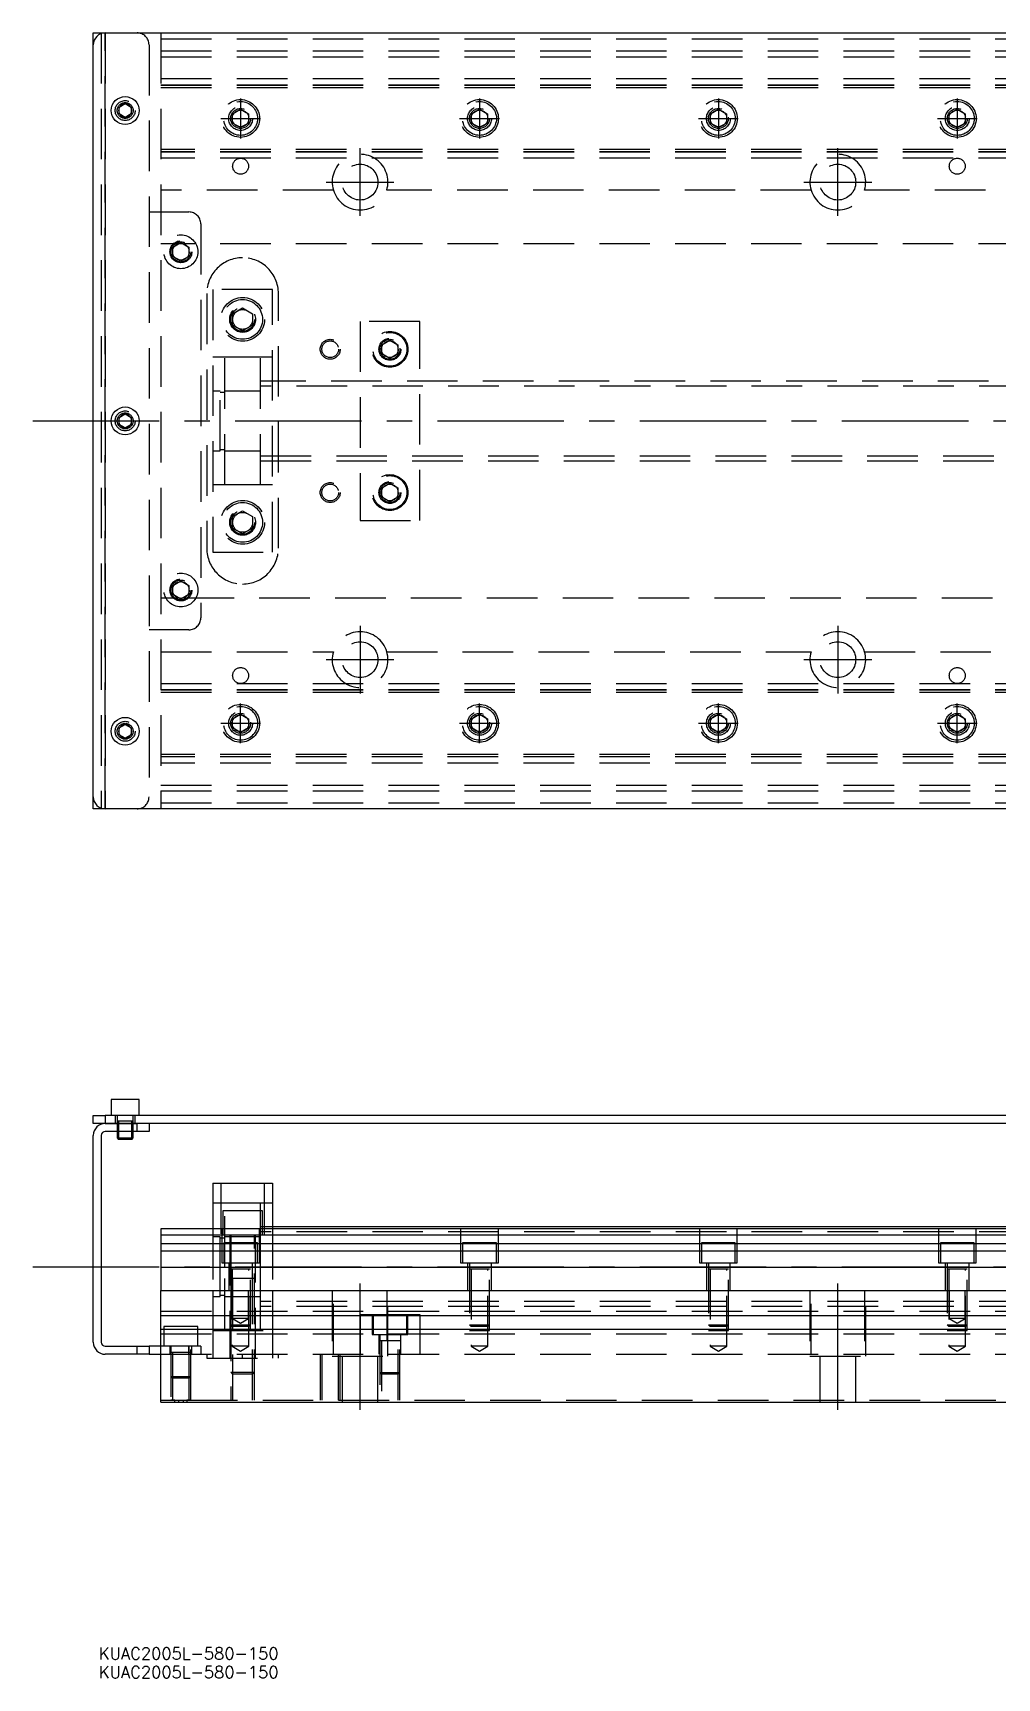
# Model space of a CAD drawing. Extents: x -15 to 822, y -316 to 112.
# Drawn here: x -15.2 to 227, y -315.9 to 97.5 of the extents above; entities that cross this region are included whole.
import ezdxf

# ---------------------------------------------------------------- set-up
doc = ezdxf.new("R2010")
doc.units = 0
doc.linetypes.add('CENTER', pattern=[50.8, 31.75, -6.35, 6.35, -6.35])
doc.linetypes.add('DASHED', pattern=[19.05, 12.7, -6.35])
doc.layers.get('0').update_dxf_attribs({"linetype": 'CONTINUOUS'})
doc.layers.add('CENTER', color=1, linetype='CENTER')
doc.styles.get("Standard").update_dxf_attribs({"font": 'txt.shx', "height": 3, "bigfont": 'bigfont.shx'})

# ---------------------------------------------------------------- blocks, each defined once
blk = doc.blocks.new('*U2')
at = {"color": 7, "linetype": 'CONTINUOUS'}
blk.add_text('KUAC2005L-580-150', height=3, dxfattribs=at).set_placement((1.41, -315.93))
blk = doc.blocks.new('*U3')
at = {"color": 7, "linetype": 'CONTINUOUS'}
blk.add_text('KUAC2005L-580-150', height=3, dxfattribs=at).set_placement((1.41, -311.23))

msp = doc.modelspace()

# ---------------------------------------------------------------- linework, layer by layer
at = {"color": 7, "linetype": 'CONTINUOUS'}
for p, q in [((0, 94.5), (0, 97.5)), ((0, 97.5), (3, 97.5)), ((3, 97.5), (611, 97.5)), ((0, -94.5), (0, 94.5)), ((6.5, 78.866026), (8, 79.73205)), ((6.5, 77.133974), (6.5, 78.866026)), ((8, 79.73205), (9.5, 78.866026)), ((9.5, 78.866026), (9.5, 77.133974)), ((8, 76.26795), (6.5, 77.133974)), ((9.5, 77.133974), (8, 76.26795)), ((6.5, 0.866026), (8, 1.73205)), ((6.5, -0.866026), (6.5, 0.866026)), ((8, 1.73205), (9.5, 0.866026)), ((9.5, 0.866026), (9.5, -0.866026)), ((8, -1.73205), (6.5, -0.866026)), ((9.5, -0.866026), (8, -1.73205)), ((6.5, -77.133974), (8, -76.26795)), ((6.5, -78.866026), (6.5, -77.133974)), ((8, -76.26795), (9.5, -77.133974)), ((9.5, -77.133974), (9.5, -78.866026)), ((8, -79.73205), (6.5, -78.866026)), ((9.5, -78.866026), (8, -79.73205)), ((0, -97.5), (0, -94.5)), ((3, -97.5), (0, -97.5)), ((611, -97.5), (3, -97.5)), ((11.5, -170.55), (4.5, -170.55)), ((4.5, -170.55), (4.5, -174.55)), ((11.5, -174.55), (11.5, -170.55)), ((0, -176.55), (0, -174.55)), ((0, -174.55), (3, -174.55)), ((3, -176.55), (0, -176.55)), ((3, -174.55), (3, -176.55)), ((232, -174.55), (3, -174.55)), ((11, -176.55), (3, -176.55)), ((3, -176.55), (11, -176.55)), ((232, -176.55), (11, -176.55)), ((11, -178.55), (11, -176.55)), ((14, -176.55), (14, -178.55)), ((0, -231.55), (0, -179.55)), ((2, -179.55), (2, -231.55)), ((11, -178.55), (3, -178.55)), ((6, -178.55), (6, -180.2)), ((6, -180.2), (10, -180.2)), ((6, -180.2), (6.35, -180.55)), ((6.35, -178.55), (6.35, -180.55)), ((9.65, -180.55), (6.35, -180.55)), ((9.65, -180.55), (9.65, -178.55)), ((9.65, -180.55), (10, -180.2)), ((10, -180.2), (10, -178.55)), ((14, -178.55), (11, -178.55)), ((30, -191.55), (45, -191.55)), ((30, -191.55), (30, -203.05)), ((45, -191.55), (45, -203.05)), ((232.5, -202.55), (45, -202.55)), ((232.5, -203.05), (17, -203.05)), ((17, -203.05), (17, -204.589608)), ((232.5, -204.589608), (17, -204.589608)), ((17, -204.589608), (17, -206.710392)), ((17, -206.710392), (232.5, -206.710392)), ((17, -206.710392), (17, -208.620532)), ((232.5, -208.620532), (17, -208.620532)), ((17, -208.620532), (17, -212.731934)), ((17, -212.731934), (17, -218.55)), ((232.5, -212.731934), (17, -212.731934)), ((17, -224.85), (17, -218.55)), ((17, -218.55), (597, -218.55)), ((17, -224.85), (597, -224.85)), ((17, -228.25), (17, -224.85)), ((17, -246.55), (17, -228.25)), ((17, -228.25), (597, -228.25)), ((3, -232.55), (11, -232.55)), ((11, -234.55), (3, -234.55)), ((11, -234.55), (11, -232.55)), ((11, -232.55), (14, -232.55)), ((14, -234.55), (11, -234.55)), ((14, -232.55), (14, -234.55)), ((17, -232.55), (14, -232.55)), ((14, -234.55), (17, -234.55)), ((17, -246.55), (597, -246.55))]:
    msp.add_line(p, q, dxfattribs=at)
at = {"color": 3, "linetype": 'DASHED'}
for p, q in [((2, 97.5), (2, -97.5)), ((3, 97.5), (3, -97.5)), ((3, -97.5), (3, 97.5)), ((3, -97.5), (3, 97.5)), ((3, 97.5), (3, -97.5)), ((17, 97.5), (17, -97.5)), ((17, 96), (597, 96)), ((14, 94.5), (14, -94.5)), ((17, 93), (597, 93)), ((17, 91.5), (597, 91.5)), ((17, 86), (597, 86)), ((17, 84.460392), (597, 84.460392)), ((17, 84.403994), (597, 84.403994)), ((17, 83.8), (597, 83.8)), ((9.973226, 78.326156), (10, 78)), ((34.5, 76), (34.534018, 76.411016)), ((35, 77.1547), (37, 78.309402)), ((35, 74.8453), (35, 77.1547)), ((37, 73.690598), (35, 74.8453)), ((37, 78.309402), (39, 77.1547)), ((39, 74.8453), (37, 73.690598)), ((39, 77.1547), (39, 74.8453)), ((94.5, 76), (94.534018, 76.411016)), ((95, 77.1547), (97, 78.309402)), ((95, 74.8453), (95, 77.1547)), ((97, 73.690598), (95, 74.8453)), ((97, 78.309402), (99, 77.1547)), ((99, 74.8453), (97, 73.690598)), ((99, 77.1547), (99, 74.8453)), ((155, 77.1547), (157, 78.309402)), ((155, 74.8453), (155, 77.1547)), ((157, 73.690598), (155, 74.8453)), ((157, 78.309402), (159, 77.1547)), ((159, 74.8453), (157, 73.690598)), ((159, 77.1547), (159, 74.8453)), ((159.483582, 76.286038), (159.5, 76)), ((214.5, 76), (214.534018, 76.411016)), ((215, 77.1547), (217, 78.309402)), ((215, 74.8453), (215, 77.1547)), ((217, 73.690598), (215, 74.8453)), ((217, 78.309402), (219, 77.1547)), ((219, 74.8453), (217, 73.690598)), ((219, 77.1547), (219, 74.8453)), ((597, 68.2), (17, 68.2)), ((597, 67.596006), (17, 67.596006)), ((597, 67.539608), (17, 67.539608)), ((597, 66), (17, 66)), ((60.291796, 58), (17, 58)), ((180.291796, 58), (73.708204, 58)), ((300.291796, 58), (193.708204, 58)), ((14, 52.5), (24, 52.5)), ((27, 49.5), (27, -49.5)), ((21.359688, 44.5), (17, 44.5)), ((19.5, 42.5), (19.534018, 42.911016)), ((20, 43.6547), (22, 44.809402)), ((20, 41.3453), (20, 43.6547)), ((22, 40.190598), (20, 41.3453)), ((22, 44.809402), (24, 43.6547)), ((24, 41.3453), (22, 40.190598)), ((597, 44.5), (22.640312, 44.5)), ((24, 43.6547), (24, 41.3453)), ((28.5, 32), (28.5, -32)), ((45, 33), (30, 33)), ((30, 33), (30, -33)), ((45, -33), (45, 33)), ((46.5, -32), (46.5, 32)), ((34.5, 25.5), (34.520026, 25.846056)), ((35, 26.943376), (37.5, 28.386752)), ((35, 24.056624), (35, 26.943376)), ((37.5, 28.386752), (40, 26.943376)), ((40, 26.943376), (40, 24.056624)), ((67, 25), (67, -25)), ((82, 25), (67, 25)), ((82, -25), (82, 25)), ((37.5, 22.613248), (35, 24.056624)), ((40, 24.056624), (37.5, 22.613248)), ((72.5, 19.1547), (74.5, 20.309402)), ((72.5, 16.8453), (72.5, 19.1547)), ((74.5, 15.690598), (72.5, 16.8453)), ((74.5, 20.309402), (76.5, 19.1547)), ((76.5, 16.8453), (74.5, 15.690598)), ((76.5, 19.1547), (76.5, 16.8453)), ((76.983582, 18.286038), (77, 18)), ((33, 16), (30, 16)), ((33, -16), (33, 16)), ((42, 16), (33, 16)), ((42, 16), (33, 16)), ((42, -16), (42, 16)), ((45, 16), (42, 16)), ((282, 10), (42, 10)), ((540, 8.75), (42, 8.75)), ((31.85, 7.5), (30, 7.5)), ((31.85, -7.5), (31.85, 7.5)), ((33, 7.15), (31.85, 7.15)), ((42, 7.5), (33, 7.5)), ((42, 7.5), (33, 7.5)), ((6, 0), (6.023172, 0.30356)), ((30, -7.5), (31.85, -7.5)), ((31.85, -7.15), (33, -7.15)), ((33, -7.5), (42, -7.5)), ((33, -7.5), (42, -7.5)), ((42, -8.75), (540, -8.75)), ((42, -10), (282, -10)), ((30, -16), (33, -16)), ((33, -16), (42, -16)), ((33, -16), (42, -16)), ((42, -16), (45, -16)), ((72.5, -16.8453), (74.5, -15.690598)), ((74.5, -15.690598), (76.5, -16.8453)), ((72, -18), (72.012884, -17.746512)), ((72.5, -19.1547), (72.5, -16.8453)), ((74.5, -20.309402), (72.5, -19.1547)), ((76.5, -19.1547), (74.5, -20.309402)), ((76.5, -16.8453), (76.5, -19.1547)), ((35, -24.056624), (37.5, -22.613248)), ((35, -26.943376), (35, -24.056624)), ((37.5, -22.613248), (40, -24.056624)), ((40, -24.056624), (40, -26.943376)), ((34.5, -25.5), (34.520026, -25.153944)), ((37.5, -28.386752), (35, -26.943376)), ((40, -26.943376), (37.5, -28.386752)), ((67, -25), (82, -25)), ((30, -33), (45, -33)), ((20, -41.3453), (22, -40.190598)), ((22, -40.190598), (24, -41.3453)), ((17, -44.5), (21.359688, -44.5)), ((19.5, -42.5), (19.534018, -42.088984)), ((20, -43.6547), (20, -41.3453)), ((22, -44.809402), (20, -43.6547)), ((24, -43.6547), (22, -44.809402)), ((22.640312, -44.5), (597, -44.5)), ((24, -41.3453), (24, -43.6547)), ((24, -52.5), (14, -52.5)), ((17, -58), (60.291796, -58)), ((73.708204, -58), (180.291796, -58)), ((193.708204, -58), (300.291796, -58)), ((17, -66), (597, -66)), ((17, -67.539608), (597, -67.539608)), ((17, -67.596006), (597, -67.596006)), ((17, -68.2), (597, -68.2)), ((35, -74.8453), (37, -73.690598)), ((37, -73.690598), (39, -74.8453)), ((95, -74.8453), (97, -73.690598)), ((97, -73.690598), (99, -74.8453)), ((155, -74.8453), (157, -73.690598)), ((157, -73.690598), (159, -74.8453)), ((215, -74.8453), (217, -73.690598)), ((217, -73.690598), (219, -74.8453)), ((6, -78), (6.030168, -77.653934)), ((35, -77.1547), (35, -74.8453)), ((37, -78.309402), (35, -77.1547)), ((39, -77.1547), (37, -78.309402)), ((39, -74.8453), (39, -77.1547)), ((39.483582, -75.713962), (39.5, -76)), ((95, -77.1547), (95, -74.8453)), ((97, -78.309402), (95, -77.1547)), ((99, -77.1547), (97, -78.309402)), ((99, -74.8453), (99, -77.1547)), ((99.483582, -75.713962), (99.5, -76)), ((154.5, -76), (154.534018, -75.588984)), ((155, -77.1547), (155, -74.8453)), ((157, -78.309402), (155, -77.1547)), ((159, -77.1547), (157, -78.309402)), ((159, -74.8453), (159, -77.1547)), ((214.5, -76), (214.534018, -75.588984)), ((215, -77.1547), (215, -74.8453)), ((217, -78.309402), (215, -77.1547)), ((219, -77.1547), (217, -78.309402)), ((219, -74.8453), (219, -77.1547)), ((597, -83.8), (17, -83.8)), ((597, -84.403994), (17, -84.403994)), ((597, -84.460392), (17, -84.460392)), ((597, -86), (17, -86)), ((17, -91.5), (597, -91.5)), ((17, -93), (597, -93)), ((17, -96), (597, -96)), ((5.5, -174.55), (5.5, -176.55)), ((10.000006, -175.95), (5.999994, -175.95)), ((6, -174.55), (6, -178.55)), ((6.35, -175.95), (6.35, -178.55)), ((9.65, -178.55), (9.65, -175.95)), ((10, -178.55), (10, -174.55)), ((10.5, -176.55), (10.5, -174.55)), ((32, -191.55), (32, -204.55)), ((43, -204.55), (43, -191.55)), ((33, -196.55), (30, -196.55)), ((33, -212.55), (33, -196.55)), ((42, -196.55), (33, -196.55)), ((42, -198.55), (42, -196.55)), ((45, -196.55), (42, -196.55)), ((42.5, -198.55), (32.5, -198.55)), ((32.5, -198.55), (32.5, -204.55)), ((42, -203.05), (42, -198.55)), ((45, -202.55), (42, -202.55)), ((42.5, -203.05), (42.5, -198.55)), ((30, -203.05), (30, -218.55)), ((31.85, -205.05), (30, -205.05)), ((31.85, -212.55), (31.85, -205.05)), ((33, -205.4), (31.85, -205.4)), ((32, -204.55), (43, -204.55)), ((32.25, -203.05), (32.25, -211.55)), ((41.25, -206.55), (32.75, -206.55)), ((32.75, -206.55), (32.75, -211.55)), ((40.5, -205.05), (33, -205.05)), ((34.25, -204.55), (34.25, -235.55)), ((34.500006, -204.55), (34.500006, -246.05)), ((40.499994, -246.05), (40.499994, -204.55)), ((42, -205.05), (40.5, -205.05)), ((40.75, -235.55), (40.75, -204.55)), ((41.25, -211.55), (41.25, -206.55)), ((41.75, -211.55), (41.75, -203.05)), ((42, -204.589608), (42, -203.05)), ((540, -203.8), (42, -203.8)), ((42, -212.55), (42, -204.589608)), ((42.5, -204.55), (42.5, -203.05)), ((45, -203.05), (45, -218.55)), ((92.25, -203.05), (92.25, -211.55)), ((101.25, -206.55), (92.75, -206.55)), ((92.75, -206.55), (92.75, -211.55)), ((101.25, -211.55), (101.25, -206.55)), ((101.75, -211.55), (101.75, -203.05)), ((152.25, -203.05), (152.25, -211.55)), ((161.25, -206.55), (152.75, -206.55)), ((152.75, -206.55), (152.75, -211.55)), ((161.25, -211.55), (161.25, -206.55)), ((161.75, -211.55), (161.75, -203.05)), ((212.25, -203.05), (212.25, -211.55)), ((221.25, -206.55), (212.75, -206.55)), ((212.75, -206.55), (212.75, -211.55)), ((221.25, -211.55), (221.25, -206.55)), ((221.75, -211.55), (221.75, -203.05)), ((31.85, -220.05), (31.85, -212.55)), ((32.25, -211.55), (41.75, -211.55)), ((33, -228.25), (33, -212.55)), ((34, -211.55), (34, -218.55)), ((34, -211.55), (34, -218.55)), ((39.500006, -213.15), (34.499994, -213.15)), ((34.500006, -211.55), (34.500006, -228.55)), ((34.9, -213.15), (34.9, -232.55)), ((39.1, -232.55), (39.1, -213.15)), ((39.499994, -228.55), (39.499994, -211.55)), ((40, -218.55), (40, -211.55)), ((42, -218.55), (42, -212.55)), ((92.25, -211.55), (101.75, -211.55)), ((94, -211.55), (94, -218.55)), ((99.500006, -213.15), (94.499994, -213.15)), ((94.500006, -211.55), (94.500006, -228.55)), ((94.9, -213.15), (94.9, -232.55)), ((99.1, -232.55), (99.1, -213.15)), ((99.499994, -228.55), (99.499994, -211.55)), ((100, -218.55), (100, -211.55)), ((152.25, -211.55), (161.75, -211.55)), ((154, -211.55), (154, -218.55)), ((159.500006, -213.15), (154.499994, -213.15)), ((154.500006, -211.55), (154.500006, -228.55)), ((154.9, -213.15), (154.9, -232.55)), ((159.1, -232.55), (159.1, -213.15)), ((159.499994, -228.55), (159.499994, -211.55)), ((160, -218.55), (160, -211.55)), ((212.25, -211.55), (221.75, -211.55)), ((214, -211.55), (214, -218.55)), ((219.500006, -213.15), (214.499994, -213.15)), ((214.500006, -211.55), (214.500006, -228.55)), ((214.9, -213.15), (214.9, -232.55)), ((219.1, -232.55), (219.1, -213.15)), ((219.499994, -228.55), (219.499994, -211.55)), ((220, -218.55), (220, -211.55)), ((30, -218.55), (30, -224.85)), ((40.500006, -215.55), (34.499994, -215.55)), ((35, -215.55), (35, -246.05)), ((35, -218.55), (35, -225.55)), ((39, -225.55), (39, -218.55)), ((40, -246.05), (40, -215.55)), ((42, -224.85), (42, -218.55)), ((45, -218.55), (45, -224.85)), ((60, -218.55), (60, -235.05)), ((60.291796, -234.55), (60.291796, -218.55)), ((73.708204, -218.55), (73.708204, -234.55)), ((74, -235.05), (74, -218.55)), ((180, -218.55), (180, -235.05)), ((180.291796, -234.55), (180.291796, -218.55)), ((193.708204, -218.55), (193.708204, -234.55)), ((194, -235.05), (194, -218.55)), ((215, -218.55), (215, -225.55)), ((219, -225.55), (219, -218.55)), ((30, -220.05), (31.85, -220.05)), ((31.85, -219.7), (33, -219.7)), ((33, -220.05), (40.5, -220.05)), ((40.5, -220.05), (42, -220.05)), ((540, -221.3), (42, -221.3)), ((540, -222.55), (42, -222.55)), ((17, -223.7), (597, -223.7)), ((30, -224.85), (30, -228.25)), ((34.5, -227.15), (39.5, -227.15)), ((34.5, -227.15), (34.9, -227.55)), ((39, -225.55), (35, -225.55)), ((35, -225.55), (37, -226.7047)), ((37, -226.7047), (39, -225.55)), ((39.1, -227.55), (39.5, -227.15)), ((42, -228.25), (42, -224.85)), ((45, -224.85), (45, -228.25)), ((67, -224.55), (67, -224.85)), ((67, -224.55), (73.708204, -224.55)), ((67, -224.85), (67, -228.25)), ((70, -224.55), (70, -229.55)), ((70.25, -224.55), (70.25, -224.85)), ((70.25, -224.85), (70.25, -228.25)), ((73.708204, -224.55), (82, -224.55)), ((78.75, -224.85), (78.75, -224.55)), ((78.75, -228.25), (78.75, -224.85)), ((79, -229.55), (79, -224.55)), ((82, -224.55), (82, -224.85)), ((82, -224.85), (82, -228.25)), ((94.5, -227.15), (99.5, -227.15)), ((94.5, -227.15), (94.9, -227.55)), ((99.1, -227.55), (99.5, -227.15)), ((154.5, -227.15), (159.5, -227.15)), ((154.5, -227.15), (154.9, -227.55)), ((159.1, -227.55), (159.5, -227.15)), ((214.5, -227.15), (219.5, -227.15)), ((214.5, -227.15), (214.9, -227.55)), ((219, -225.55), (215, -225.55)), ((215, -225.55), (217, -226.7047)), ((217, -226.7047), (219, -225.55)), ((219.1, -227.55), (219.5, -227.15)), ((17, -229.4), (597, -229.4)), ((26.25, -227.55), (17.75, -227.55)), ((17.75, -227.55), (17.75, -228.25)), ((17.75, -228.25), (17.75, -232.55)), ((26.25, -228.25), (26.25, -227.55)), ((26.25, -232.55), (26.25, -228.25)), ((30, -228.25), (30, -235.55)), ((30, -228.55), (45, -228.55)), ((33, -228.55), (33, -228.25)), ((34.500006, -228.55), (39.499994, -228.55)), ((39.1, -227.55), (34.9, -227.55)), ((45, -228.25), (45, -235.55)), ((67, -228.25), (67, -234.55)), ((70, -229.55), (79, -229.55)), ((70.25, -228.25), (70.25, -229.55)), ((71.75, -229.55), (71.75, -234.55)), ((71.999996, -229.55), (72.000006, -246.05)), ((77.000006, -231.15), (72, -231.15)), ((72.4, -231.15), (72.4, -246.05)), ((76.6, -246.05), (76.6, -231.15)), ((76.999994, -246.05), (77.000004, -229.55)), ((77.25, -234.55), (77.25, -229.55)), ((78.75, -229.55), (78.75, -228.25)), ((82, -228.25), (82, -234.55)), ((94.500006, -228.55), (99.499994, -228.55)), ((99.1, -227.55), (94.9, -227.55)), ((154.500006, -228.55), (159.499994, -228.55)), ((159.1, -227.55), (154.9, -227.55)), ((214.500006, -228.55), (219.499994, -228.55)), ((219.1, -227.55), (214.9, -227.55)), ((27, -232.55), (17, -232.55)), ((17, -234.55), (597, -234.55)), ((19.25, -232.55), (19.25, -234.55)), ((24.500006, -234.15), (19.499994, -234.15)), ((19.500006, -232.55), (19.500006, -246.05)), ((19.9, -234.15), (19.9, -246.05)), ((24, -234.55), (24, -232.55)), ((24, -232.55), (24, -234.55)), ((24.1, -246.05), (24.1, -234.15)), ((24.499994, -246.05), (24.499994, -232.55)), ((24.75, -234.55), (24.75, -232.55)), ((27, -232.55), (27, -234.55)), ((28.5, -234.55), (28.5, -235.55)), ((28.5, -235.55), (46.5, -235.55)), ((39.1, -232.55), (34.9, -232.55)), ((34.9, -232.55), (37, -233.762436)), ((37, -233.762436), (39.1, -232.55)), ((37.5, -235.55), (37.5, -234.55)), ((37.5, -235.55), (37.5, -234.55)), ((46.5, -235.55), (46.5, -234.55)), ((57.000006, -234.55), (57.000006, -246.05)), ((57.4, -234.55), (57.4, -246.05)), ((60, -235.05), (74, -235.05)), ((61.6, -246.05), (61.6, -234.55)), ((61.999994, -246.05), (61.999994, -234.55)), ((62.5, -235.05), (62.5, -246.55)), ((71.5, -246.55), (71.5, -235.05)), ((99.1, -232.55), (94.9, -232.55)), ((94.9, -232.55), (97, -233.762436)), ((97, -233.762436), (99.1, -232.55)), ((159.1, -232.55), (154.9, -232.55)), ((154.9, -232.55), (157, -233.762436)), ((157, -233.762436), (159.1, -232.55)), ((180, -235.05), (194, -235.05)), ((182.5, -235.05), (182.5, -246.55)), ((191.5, -246.55), (191.5, -235.05)), ((219.1, -232.55), (214.9, -232.55)), ((214.9, -232.55), (217, -233.762436)), ((217, -233.762436), (219.1, -232.55)), ((34.5, -239.05), (40.5, -239.05)), ((34.5, -239.05), (35, -239.55)), ((40, -239.55), (35, -239.55)), ((40, -239.55), (40.5, -239.05)), ((72, -239.15), (77, -239.15)), ((72, -239.15), (72.4, -239.55)), ((76.6, -239.55), (72.4, -239.55)), ((76.6, -239.55), (77, -239.15)), ((19.5, -240.15), (24.5, -240.15)), ((19.5, -240.15), (19.9, -240.55)), ((24.1, -240.55), (19.9, -240.55)), ((24.1, -240.55), (24.5, -240.15)), ((17, -246.05), (20.500008, -246.05)), ((20.500008, -246.05), (19.500006, -246.05)), ((20.500008, -246.55), (20.500008, -246.05)), ((20.500008, -246.05), (21.359688, -246.05)), ((21.359688, -246.05), (22.640312, -246.05)), ((21.359688, -246.05), (21.359688, -246.55)), ((22.640312, -246.55), (22.640312, -246.05)), ((22.640312, -246.05), (23.499992, -246.05)), ((24.499994, -246.05), (23.499992, -246.05)), ((23.499992, -246.05), (23.499992, -246.55)), ((23.499992, -246.05), (597, -246.05))]:
    msp.add_line(p, q, dxfattribs=at)
at = {"color": 7, "linetype": 'CONTINUOUS'}
for centre in [(8, 78), (8, 0), (8, -78)]:
    msp.add_circle(centre, 3.5, dxfattribs=at)
at = {"color": 3, "linetype": 'DASHED'}
for centre, radius in [((8, 78), 2.5), ((8, 78), 2), ((37, 76), 4.75), ((37, 76), 4.25), ((37, 76), 3), ((97, 76), 4.75), ((97, 76), 4.25), ((97, 76), 3), ((157, 76), 4.75), ((157, 76), 4.25), ((157, 76), 3), ((217, 76), 4.75), ((217, 76), 4.25), ((217, 76), 3), ((37, 76), 2.5), ((37, 76), 2.1), ((97, 76), 2.5), ((97, 76), 2.1), ((157, 76), 2.5), ((157, 76), 2.1), ((217, 76), 2.5), ((217, 76), 2.1), ((37, 64), 2), ((67, 60), 4.5), ((187, 60), 4.5), ((217, 64), 2), ((22, 42.5), 4.25), ((22, 42.5), 2.75), ((22, 42.5), 2.5), ((22, 42.5), 2.1), ((37.5, 25.5), 5.5), ((37.5, 25.5), 5), ((37.5, 25.5), 3.25), ((37.5, 25.5), 3), ((37.5, 25.5), 2.5), ((74.5, 18), 4.5), ((74.5, 18), 4.25), ((74.5, 18), 2.75), ((59.5, 18), 2.5), ((59.5, 18), 2.1), ((74.5, 18), 2.5), ((74.5, 18), 2.1), ((8, 0), 2.5), ((8, 0), 2), ((59.5, -18), 2.5), ((59.5, -18), 2.1), ((74.5, -18), 4.5), ((74.5, -18), 4.25), ((74.5, -18), 2.75), ((74.5, -18), 2.5), ((74.5, -18), 2.1), ((37.5, -25.5), 5.5), ((37.5, -25.5), 5), ((37.5, -25.5), 3.25), ((37.5, -25.5), 3), ((37.5, -25.5), 2.5), ((22, -42.5), 4.25), ((22, -42.5), 2.75), ((22, -42.5), 2.5), ((22, -42.5), 2.1), ((67, -60), 4.5), ((187, -60), 4.5), ((37, -64), 2), ((217, -64), 2), ((37, -76), 4.75), ((37, -76), 4.25), ((37, -76), 3), ((37, -76), 2.5), ((37, -76), 2.1), ((97, -76), 4.75), ((97, -76), 4.25), ((97, -76), 3), ((97, -76), 2.5), ((97, -76), 2.1), ((157, -76), 4.75), ((157, -76), 4.25), ((157, -76), 3), ((157, -76), 2.5), ((157, -76), 2.1), ((217, -76), 4.75), ((217, -76), 4.25), ((217, -76), 3), ((217, -76), 2.5), ((217, -76), 2.1), ((8, -78), 2.5), ((8, -78), 2)]:
    msp.add_circle(centre, radius, dxfattribs=at)
at = {"color": 7, "linetype": 'CONTINUOUS'}
for centre, radius, start, end in [((3, 94.5), 3, 90, 180), ((8, 78), 1.65, 155.380023, 180), ((8, 78), 1.65, 144.619977, 155.380023), ((8, 78), 1.65, 95.380023, 144.619977), ((8, 78), 1.65, 84.619977, 95.380023), ((8, 78), 1.65, 35.380023, 84.619977), ((8, 78), 1.65, 24.619977, 35.380023), ((8, 78), 1.65, 335.380023, 24.619977), ((8, 78), 1.65, 180, 204.619977), ((8, 78), 1.65, 204.619977, 215.380023), ((8, 78), 1.65, 215.380023, 264.619977), ((8, 78), 1.65, 264.619977, 275.380023), ((8, 78), 1.65, 275.380023, 324.619977), ((8, 78), 1.65, 324.619977, 335.380023), ((8, 0), 1.65, 155.380023, 180), ((8, 0), 1.65, 180, 204.619977), ((8, 0), 1.65, 144.619977, 155.380023), ((8, 0), 1.65, 95.380023, 144.619977), ((8, 0), 1.65, 84.619977, 95.380023), ((8, 0), 1.65, 35.380023, 84.619977), ((8, 0), 1.65, 24.619977, 35.380023), ((8, 0), 1.65, 335.380023, 24.619977), ((8, 0), 1.65, 204.619977, 215.380023), ((8, 0), 1.65, 215.380023, 264.619977), ((8, 0), 1.65, 264.619977, 275.380023), ((8, 0), 1.65, 275.380023, 324.619977), ((8, 0), 1.65, 324.619977, 335.380023), ((8, -78), 1.65, 155.380023, 180), ((8, -78), 1.65, 180, 204.619977), ((8, -78), 1.65, 144.619977, 155.380023), ((8, -78), 1.65, 95.380023, 144.619977), ((8, -78), 1.65, 84.619977, 95.380023), ((8, -78), 1.65, 35.380023, 84.619977), ((8, -78), 1.65, 24.619977, 35.380023), ((8, -78), 1.65, 335.380023, 24.619977), ((8, -78), 1.65, 204.619977, 215.380023), ((8, -78), 1.65, 215.380023, 264.619977), ((8, -78), 1.65, 264.619977, 275.380023), ((8, -78), 1.65, 275.380023, 324.619977), ((8, -78), 1.65, 324.619977, 335.380023), ((3, -94.5), 3, 180, 270), ((3, -179.55), 3, 90, 180), ((3, -179.55), 1, 90, 180), ((3, -231.55), 3, 180, 270), ((3, -231.55), 1, 180, 270)]:
    msp.add_arc(centre, radius, start, end, dxfattribs=at)
at = {"color": 3, "linetype": 'DASHED'}
for centre, radius, start, end in [((11, 94.5), 3, 0, 90), ((67, 60), 7, 343.39845, 196.60155), ((187, 60), 7, 343.39845, 196.60155), ((67, 60), 7, 196.60155, 343.39845), ((187, 60), 7, 196.60155, 343.39845), ((24, 49.5), 3, 0, 90), ((37.5, 32), 9, 90, 180), ((37.5, 32), 9, 0, 90), ((37.5, -32), 9, 180, 270), ((37.5, -32), 9, 270, 0), ((24, -49.5), 3, 270, 0), ((67, -60), 7, 16.60155, 163.39845), ((187, -60), 7, 16.60155, 163.39845), ((67, -60), 7, 163.39845, 16.60155), ((187, -60), 7, 163.39845, 16.60155), ((11, -94.5), 3, 270, 0)]:
    msp.add_arc(centre, radius, start, end, dxfattribs=at)
at = {"layer": 'CENTER', "color": 1, "linetype": 'CENTER'}
for p, q in [((37, 81), (37, 71)), ((97, 81), (97, 71)), ((157, 81), (157, 71)), ((217, 81), (217, 71)), ((32, 76), (42, 76)), ((92, 76), (102, 76)), ((152, 76), (162, 76)), ((212, 76), (222, 76)), ((67, 51.5), (67, 68.5)), ((187, 51.5), (187, 68.5)), ((58.5, 60), (75.5, 60)), ((178.5, 60), (195.5, 60)), ((-15.168461, 0), (664.454308, 0)), ((67, -51.5), (67, -68.5)), ((187, -51.5), (187, -68.5)), ((58.5, -60), (75.5, -60)), ((178.5, -60), (195.5, -60)), ((37, -81), (37, -71)), ((97, -81), (97, -71)), ((157, -81), (157, -71)), ((217, -81), (217, -71)), ((32, -76), (42, -76)), ((92, -76), (102, -76)), ((152, -76), (162, -76)), ((212, -76), (222, -76)), ((-15.168461, -212.55), (664.454308, -212.55)), ((67, -248.55), (67, -216.55)), ((187, -248.55), (187, -216.55))]:
    msp.add_line(p, q, dxfattribs=at)

# ---------------------------------------------------------------- block references
at = {"color": 7, "linetype": 'CONTINUOUS'}
for name in ['*U3', '*U2']:
    msp.add_blockref(name, (0, 0), dxfattribs=at)

doc.saveas('drawing.dxf')
